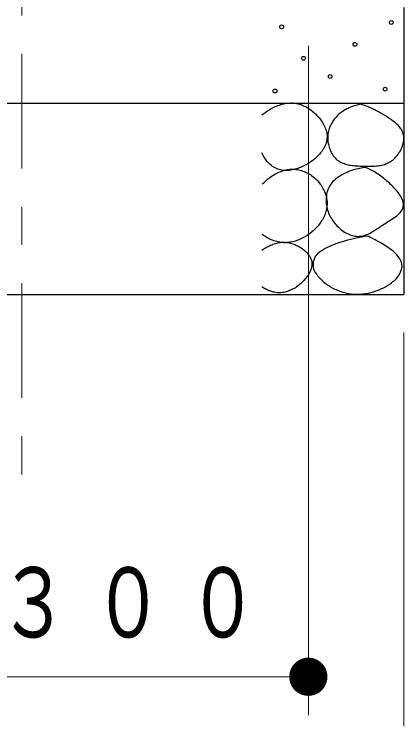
# Model space of a CAD drawing. Units: millimetres on the paper. Extents: x -365 to 0, y -26 to 257.
# Drawn here: x -115.01 to -104.81, y 43.24 to 61.68 of the extents above; entities that cross this region are included whole.
import ezdxf

# ---------------------------------------------------------------- set-up
doc = ezdxf.new("R2010")
doc.units = ezdxf.units.MM
doc.linetypes.add('USER2', pattern=[6, 3, -1, 1, -1])
doc.layers.add('1_20', color=7, linetype='Continuous', lineweight=25)
doc.styles.add('ＭＳ ゴシック', font='')
doc.styles.get('ＭＳ ゴシック').set_extended_font_data('MS Gothic')

# ---------------------------------------------------------------- blocks, each defined once
blk = doc.blocks.new('filled_dot')
at = {"color": 0, "linetype": 'Continuous', "lineweight": -2, "const_width": 1.25}
blk.add_lwpolyline([(-0.625, 0, 1), (0.625, 0, 1)], format="xyb", close=True, dxfattribs=at)

msp = doc.modelspace()

# ---------------------------------------------------------------- linework, layer by layer
at = {"layer": '1_20', "linetype": 'USER2', "lineweight": 13}
msp.add_line((-114.811, 126.639), (-114.811, 49.541), dxfattribs=at)
at = {"layer": '1_20'}
for p, q in [((-104.811, 61.846), (-104.811, 54.346)), ((-124.811, 59.346), (-104.811, 59.346)), ((-124.811, 54.346), (-104.811, 54.346))]:
    msp.add_line(p, q, dxfattribs=at)
at = {"layer": '1_20', "lineweight": 13}
for p, q in [((-107.311, 60.846), (-107.311, 43.346)), ((-104.811, 53.346), (-104.811, 33.346)), ((-107.311, 44.346), (-122.311, 44.346))]:
    msp.add_line(p, q, dxfattribs=at)
at = {"layer": '1_20'}
for centre in [(-108.009, 61.344), (-105.141, 61.455), (-106.092, 60.884), (-107.438, 60.52), (-106.741, 60.045), (-105.3, 59.712), (-108.183, 59.664)]:
    msp.add_circle(centre, 0.05, dxfattribs=at)
for points, knots in [([(-108.531, 59.031), (-108.492, 59.063), (-108.452, 59.095), (-108.41, 59.124), (-108.368, 59.153), (-108.324, 59.18), (-108.28, 59.205), (-108.235, 59.229), (-108.189, 59.251), (-108.141, 59.271), (-108.094, 59.29), (-108.045, 59.307), (-107.996, 59.32), (-107.947, 59.332), (-107.896, 59.342), (-107.846, 59.347), (-107.795, 59.352), (-107.743, 59.354), (-107.693, 59.349), (-107.642, 59.345), (-107.591, 59.335), (-107.542, 59.32), (-107.493, 59.306), (-107.445, 59.287), (-107.4, 59.264), (-107.354, 59.241), (-107.31, 59.214), (-107.268, 59.185), (-107.227, 59.156), (-107.187, 59.124), (-107.149, 59.089), (-107.111, 59.055), (-107.076, 59.018), (-107.042, 58.979), (-107.009, 58.941), (-106.978, 58.9), (-106.95, 58.857), (-106.923, 58.814), (-106.897, 58.769), (-106.877, 58.722), (-106.857, 58.676), (-106.84, 58.626), (-106.831, 58.577), (-106.822, 58.527), (-106.818, 58.474), (-106.823, 58.424), (-106.827, 58.374), (-106.84, 58.323), (-106.857, 58.275), (-106.874, 58.227), (-106.898, 58.181), (-106.925, 58.138), (-106.951, 58.095), (-106.983, 58.054), (-107.016, 58.015), (-107.05, 57.977), (-107.087, 57.941), (-107.125, 57.907), (-107.163, 57.873), (-107.204, 57.842), (-107.245, 57.812), (-107.287, 57.783), (-107.331, 57.756), (-107.376, 57.732), (-107.421, 57.708), (-107.467, 57.685), (-107.514, 57.666), (-107.562, 57.647), (-107.61, 57.63), (-107.659, 57.617), (-107.709, 57.605), (-107.759, 57.594), (-107.81, 57.589), (-107.861, 57.585), (-107.913, 57.583), (-107.963, 57.588), (-108.013, 57.594), (-108.065, 57.604), (-108.112, 57.621), (-108.16, 57.639), (-108.206, 57.664), (-108.248, 57.692), (-108.289, 57.721), (-108.327, 57.757), (-108.362, 57.794), (-108.396, 57.832), (-108.428, 57.873), (-108.456, 57.915), (-108.484, 57.958), (-108.508, 58.003), (-108.531, 58.048)], [0, 0, 0, 0, 1, 1, 1, 2, 2, 2, 3, 3, 3, 4, 4, 4, 5, 5, 5, 6, 6, 6, 7, 7, 7, 8, 8, 8, 9, 9, 9, 10, 10, 10, 11, 11, 11, 12, 12, 12, 13, 13, 13, 14, 14, 14, 15, 15, 15, 16, 16, 16, 17, 17, 17, 18, 18, 18, 19, 19, 19, 20, 20, 20, 21, 21, 21, 22, 22, 22, 23, 23, 23, 24, 24, 24, 25, 25, 25, 26, 26, 26, 27, 27, 27, 28, 28, 28, 29, 29, 29, 30, 30, 30, 30]), ([(-105.933, 59.316), (-105.888, 59.302), (-105.843, 59.288), (-105.799, 59.271), (-105.754, 59.255), (-105.711, 59.236), (-105.668, 59.216), (-105.625, 59.197), (-105.582, 59.175), (-105.541, 59.153), (-105.499, 59.131), (-105.458, 59.108), (-105.417, 59.085), (-105.376, 59.061), (-105.335, 59.037), (-105.295, 59.012), (-105.254, 58.987), (-105.214, 58.962), (-105.175, 58.936), (-105.136, 58.91), (-105.096, 58.883), (-105.06, 58.853), (-105.023, 58.824), (-104.986, 58.793), (-104.954, 58.758), (-104.922, 58.724), (-104.891, 58.687), (-104.868, 58.646), (-104.846, 58.605), (-104.828, 58.559), (-104.819, 58.514), (-104.81, 58.468), (-104.81, 58.419), (-104.814, 58.372), (-104.819, 58.326), (-104.831, 58.279), (-104.845, 58.234), (-104.86, 58.189), (-104.88, 58.146), (-104.902, 58.104), (-104.925, 58.063), (-104.951, 58.023), (-104.98, 57.986), (-105.009, 57.949), (-105.041, 57.913), (-105.077, 57.882), (-105.112, 57.851), (-105.151, 57.823), (-105.192, 57.8), (-105.233, 57.777), (-105.278, 57.759), (-105.322, 57.745), (-105.367, 57.73), (-105.414, 57.721), (-105.461, 57.714), (-105.507, 57.707), (-105.555, 57.703), (-105.602, 57.701), (-105.649, 57.698), (-105.697, 57.698), (-105.744, 57.698), (-105.791, 57.698), (-105.838, 57.699), (-105.886, 57.701), (-105.933, 57.702), (-105.98, 57.703), (-106.028, 57.706), (-106.075, 57.709), (-106.122, 57.712), (-106.169, 57.718), (-106.216, 57.724), (-106.263, 57.732), (-106.308, 57.744), (-106.354, 57.756), (-106.4, 57.77), (-106.442, 57.791), (-106.484, 57.811), (-106.525, 57.837), (-106.561, 57.867), (-106.597, 57.897), (-106.629, 57.933), (-106.657, 57.971), (-106.685, 58.009), (-106.709, 58.051), (-106.729, 58.093), (-106.749, 58.136), (-106.764, 58.181), (-106.777, 58.227), (-106.789, 58.272), (-106.797, 58.319), (-106.801, 58.366), (-106.806, 58.413), (-106.806, 58.461), (-106.801, 58.508), (-106.797, 58.555), (-106.788, 58.602), (-106.776, 58.647), (-106.763, 58.693), (-106.746, 58.737), (-106.725, 58.78), (-106.705, 58.822), (-106.68, 58.863), (-106.653, 58.902), (-106.626, 58.94), (-106.594, 58.976), (-106.561, 59.01), (-106.528, 59.043), (-106.491, 59.074), (-106.454, 59.102), (-106.416, 59.13), (-106.375, 59.155), (-106.334, 59.178), (-106.293, 59.201), (-106.25, 59.221), (-106.206, 59.239), (-106.162, 59.257), (-106.117, 59.272), (-106.072, 59.285), (-106.026, 59.298), (-105.98, 59.307), (-105.933, 59.316)], [0, 0, 0, 0, 1, 1, 1, 2, 2, 2, 3, 3, 3, 4, 4, 4, 5, 5, 5, 6, 6, 6, 7, 7, 7, 8, 8, 8, 9, 9, 9, 10, 10, 10, 11, 11, 11, 12, 12, 12, 13, 13, 13, 14, 14, 14, 15, 15, 15, 16, 16, 16, 17, 17, 17, 18, 18, 18, 19, 19, 19, 20, 20, 20, 21, 21, 21, 22, 22, 22, 23, 23, 23, 24, 24, 24, 25, 25, 25, 26, 26, 26, 27, 27, 27, 28, 28, 28, 29, 29, 29, 30, 30, 30, 31, 31, 31, 32, 32, 32, 33, 33, 33, 34, 34, 34, 35, 35, 35, 36, 36, 36, 37, 37, 37, 38, 38, 38, 39, 39, 39, 40, 40, 40, 40]), ([(-108.516, 57.225), (-108.48, 57.261), (-108.444, 57.298), (-108.406, 57.331), (-108.367, 57.364), (-108.327, 57.396), (-108.285, 57.425), (-108.243, 57.454), (-108.2, 57.482), (-108.155, 57.505), (-108.11, 57.529), (-108.063, 57.551), (-108.015, 57.568), (-107.967, 57.585), (-107.917, 57.6), (-107.867, 57.608), (-107.817, 57.617), (-107.766, 57.622), (-107.715, 57.621), (-107.664, 57.62), (-107.613, 57.614), (-107.563, 57.603), (-107.514, 57.592), (-107.464, 57.577), (-107.417, 57.558), (-107.37, 57.538), (-107.324, 57.515), (-107.281, 57.488), (-107.237, 57.462), (-107.196, 57.432), (-107.157, 57.399), (-107.118, 57.366), (-107.081, 57.33), (-107.048, 57.291), (-107.015, 57.253), (-106.984, 57.211), (-106.957, 57.168), (-106.93, 57.125), (-106.906, 57.079), (-106.886, 57.032), (-106.867, 56.986), (-106.85, 56.936), (-106.839, 56.887), (-106.828, 56.837), (-106.821, 56.786), (-106.821, 56.735), (-106.82, 56.685), (-106.825, 56.633), (-106.834, 56.583), (-106.843, 56.533), (-106.859, 56.484), (-106.877, 56.436), (-106.895, 56.389), (-106.919, 56.343), (-106.944, 56.299), (-106.97, 56.255), (-106.999, 56.212), (-107.03, 56.172), (-107.061, 56.132), (-107.096, 56.094), (-107.132, 56.058), (-107.168, 56.022), (-107.206, 55.987), (-107.246, 55.956), (-107.286, 55.924), (-107.328, 55.894), (-107.371, 55.867), (-107.414, 55.841), (-107.459, 55.816), (-107.505, 55.795), (-107.552, 55.773), (-107.6, 55.755), (-107.648, 55.74), (-107.697, 55.725), (-107.747, 55.714), (-107.798, 55.707), (-107.848, 55.7), (-107.9, 55.696), (-107.95, 55.698), (-108.001, 55.7), (-108.052, 55.706), (-108.102, 55.717), (-108.152, 55.728), (-108.201, 55.743), (-108.248, 55.762), (-108.296, 55.78), (-108.342, 55.803), (-108.387, 55.827), (-108.431, 55.852), (-108.473, 55.881), (-108.516, 55.91)], [0, 0, 0, 0, 1, 1, 1, 2, 2, 2, 3, 3, 3, 4, 4, 4, 5, 5, 5, 6, 6, 6, 7, 7, 7, 8, 8, 8, 9, 9, 9, 10, 10, 10, 11, 11, 11, 12, 12, 12, 13, 13, 13, 14, 14, 14, 15, 15, 15, 16, 16, 16, 17, 17, 17, 18, 18, 18, 19, 19, 19, 20, 20, 20, 21, 21, 21, 22, 22, 22, 23, 23, 23, 24, 24, 24, 25, 25, 25, 26, 26, 26, 27, 27, 27, 28, 28, 28, 29, 29, 29, 30, 30, 30, 30]), ([(-105.807, 57.668), (-105.756, 57.645), (-105.706, 57.622), (-105.657, 57.596), (-105.608, 57.57), (-105.561, 57.541), (-105.515, 57.51), (-105.469, 57.48), (-105.424, 57.446), (-105.381, 57.413), (-105.337, 57.379), (-105.294, 57.343), (-105.253, 57.307), (-105.211, 57.27), (-105.17, 57.233), (-105.13, 57.194), (-105.091, 57.155), (-105.052, 57.116), (-105.016, 57.074), (-104.98, 57.032), (-104.944, 56.989), (-104.914, 56.943), (-104.885, 56.896), (-104.854, 56.847), (-104.839, 56.795), (-104.824, 56.743), (-104.814, 56.683), (-104.826, 56.632), (-104.837, 56.581), (-104.873, 56.531), (-104.907, 56.489), (-104.941, 56.446), (-104.987, 56.412), (-105.031, 56.378), (-105.074, 56.344), (-105.121, 56.314), (-105.167, 56.284), (-105.213, 56.253), (-105.261, 56.225), (-105.307, 56.194), (-105.354, 56.164), (-105.4, 56.134), (-105.446, 56.103), (-105.493, 56.073), (-105.538, 56.041), (-105.586, 56.013), (-105.633, 55.985), (-105.681, 55.955), (-105.731, 55.932), (-105.781, 55.91), (-105.833, 55.888), (-105.887, 55.876), (-105.94, 55.865), (-105.997, 55.86), (-106.052, 55.864), (-106.106, 55.868), (-106.161, 55.883), (-106.213, 55.901), (-106.265, 55.92), (-106.315, 55.946), (-106.362, 55.974), (-106.409, 56.003), (-106.454, 56.037), (-106.495, 56.073), (-106.537, 56.11), (-106.576, 56.15), (-106.611, 56.192), (-106.646, 56.234), (-106.679, 56.28), (-106.707, 56.328), (-106.735, 56.375), (-106.76, 56.425), (-106.78, 56.477), (-106.8, 56.528), (-106.816, 56.582), (-106.827, 56.636), (-106.838, 56.69), (-106.845, 56.746), (-106.846, 56.801), (-106.847, 56.856), (-106.844, 56.912), (-106.833, 56.966), (-106.823, 57.02), (-106.807, 57.074), (-106.784, 57.124), (-106.76, 57.173), (-106.729, 57.221), (-106.694, 57.263), (-106.659, 57.306), (-106.618, 57.344), (-106.575, 57.378), (-106.532, 57.413), (-106.485, 57.443), (-106.437, 57.47), (-106.389, 57.498), (-106.338, 57.522), (-106.287, 57.543), (-106.236, 57.564), (-106.184, 57.583), (-106.131, 57.599), (-106.078, 57.615), (-106.024, 57.629), (-105.97, 57.64), (-105.916, 57.652), (-105.861, 57.66), (-105.807, 57.668)], [0, 0, 0, 0, 1, 1, 1, 2, 2, 2, 3, 3, 3, 4, 4, 4, 5, 5, 5, 6, 6, 6, 7, 7, 7, 8, 8, 8, 9, 9, 9, 10, 10, 10, 11, 11, 11, 12, 12, 12, 13, 13, 13, 14, 14, 14, 15, 15, 15, 16, 16, 16, 17, 17, 17, 18, 18, 18, 19, 19, 19, 20, 20, 20, 21, 21, 21, 22, 22, 22, 23, 23, 23, 24, 24, 24, 25, 25, 25, 26, 26, 26, 27, 27, 27, 28, 28, 28, 29, 29, 29, 30, 30, 30, 31, 31, 31, 32, 32, 32, 33, 33, 33, 34, 34, 34, 35, 35, 35, 35]), ([(-105.766, 55.872), (-105.676, 55.829), (-105.586, 55.786), (-105.499, 55.738), (-105.412, 55.69), (-105.324, 55.641), (-105.243, 55.584), (-105.162, 55.527), (-105.075, 55.47), (-105.012, 55.396), (-104.948, 55.323), (-104.875, 55.232), (-104.861, 55.143), (-104.848, 55.054), (-104.884, 54.943), (-104.93, 54.86), (-104.975, 54.777), (-105.059, 54.708), (-105.137, 54.647), (-105.214, 54.586), (-105.304, 54.538), (-105.393, 54.496), (-105.483, 54.454), (-105.579, 54.421), (-105.675, 54.397), (-105.771, 54.374), (-105.871, 54.357), (-105.969, 54.353), (-106.068, 54.348), (-106.17, 54.353), (-106.267, 54.37), (-106.364, 54.387), (-106.461, 54.417), (-106.552, 54.455), (-106.644, 54.493), (-106.733, 54.541), (-106.814, 54.598), (-106.895, 54.654), (-106.975, 54.719), (-107.037, 54.795), (-107.099, 54.87), (-107.169, 54.962), (-107.184, 55.052), (-107.2, 55.142), (-107.177, 55.256), (-107.13, 55.334), (-107.083, 55.413), (-106.985, 55.471), (-106.902, 55.524), (-106.819, 55.576), (-106.724, 55.613), (-106.632, 55.649), (-106.539, 55.686), (-106.444, 55.714), (-106.348, 55.742), (-106.253, 55.769), (-106.156, 55.792), (-106.058, 55.814), (-105.961, 55.836), (-105.864, 55.854), (-105.766, 55.872)], [0, 0, 0, 0, 1, 1, 1, 2, 2, 2, 3, 3, 3, 4, 4, 4, 5, 5, 5, 6, 6, 6, 7, 7, 7, 8, 8, 8, 9, 9, 9, 10, 10, 10, 11, 11, 11, 12, 12, 12, 13, 13, 13, 14, 14, 14, 15, 15, 15, 16, 16, 16, 17, 17, 17, 18, 18, 18, 19, 19, 19, 20, 20, 20, 20]), ([(-108.531, 55.498), (-108.494, 55.523), (-108.457, 55.548), (-108.418, 55.57), (-108.379, 55.592), (-108.339, 55.613), (-108.298, 55.631), (-108.257, 55.649), (-108.215, 55.665), (-108.172, 55.678), (-108.129, 55.69), (-108.085, 55.7), (-108.041, 55.705), (-107.996, 55.71), (-107.951, 55.711), (-107.906, 55.708), (-107.862, 55.705), (-107.817, 55.697), (-107.774, 55.686), (-107.731, 55.675), (-107.688, 55.66), (-107.647, 55.642), (-107.606, 55.624), (-107.566, 55.604), (-107.528, 55.58), (-107.49, 55.557), (-107.453, 55.531), (-107.419, 55.501), (-107.385, 55.472), (-107.352, 55.441), (-107.324, 55.406), (-107.297, 55.371), (-107.27, 55.333), (-107.253, 55.293), (-107.235, 55.252), (-107.221, 55.207), (-107.217, 55.164), (-107.214, 55.12), (-107.221, 55.073), (-107.232, 55.031), (-107.243, 54.988), (-107.263, 54.946), (-107.284, 54.907), (-107.305, 54.868), (-107.331, 54.83), (-107.358, 54.795), (-107.384, 54.759), (-107.414, 54.725), (-107.445, 54.693), (-107.476, 54.66), (-107.509, 54.629), (-107.543, 54.601), (-107.578, 54.572), (-107.614, 54.545), (-107.651, 54.521), (-107.689, 54.497), (-107.729, 54.475), (-107.769, 54.457), (-107.81, 54.438), (-107.852, 54.422), (-107.895, 54.411), (-107.939, 54.399), (-107.983, 54.391), (-108.028, 54.388), (-108.072, 54.386), (-108.118, 54.387), (-108.162, 54.394), (-108.206, 54.4), (-108.25, 54.412), (-108.292, 54.426), (-108.335, 54.44), (-108.376, 54.458), (-108.416, 54.479), (-108.456, 54.499), (-108.494, 54.523), (-108.531, 54.547)], [0, 0, 0, 0, 1, 1, 1, 2, 2, 2, 3, 3, 3, 4, 4, 4, 5, 5, 5, 6, 6, 6, 7, 7, 7, 8, 8, 8, 9, 9, 9, 10, 10, 10, 11, 11, 11, 12, 12, 12, 13, 13, 13, 14, 14, 14, 15, 15, 15, 16, 16, 16, 17, 17, 17, 18, 18, 18, 19, 19, 19, 20, 20, 20, 21, 21, 21, 22, 22, 22, 23, 23, 23, 24, 24, 24, 25, 25, 25, 25])]:
    msp.add_open_spline(points, degree=3, knots=knots, dxfattribs=at)

# ---------------------------------------------------------------- block references
at = {"layer": '1_20', "lineweight": 13, "xscale": 0.4, "yscale": 0.4, "rotation": 180}
msp.add_blockref('filled_dot', (-107.311, 44.346), dxfattribs=at)

# ---------------------------------------------------------------- texts
at = {"layer": '1_20', "insert": (-114.811, 45.346), "char_height": 1.833, "attachment_point": 8, "style": 'ＭＳ ゴシック'}
msp.add_mtext('\\T1.32;\\W0.75;300×３００', dxfattribs=at)

doc.saveas('drawing.dxf')
